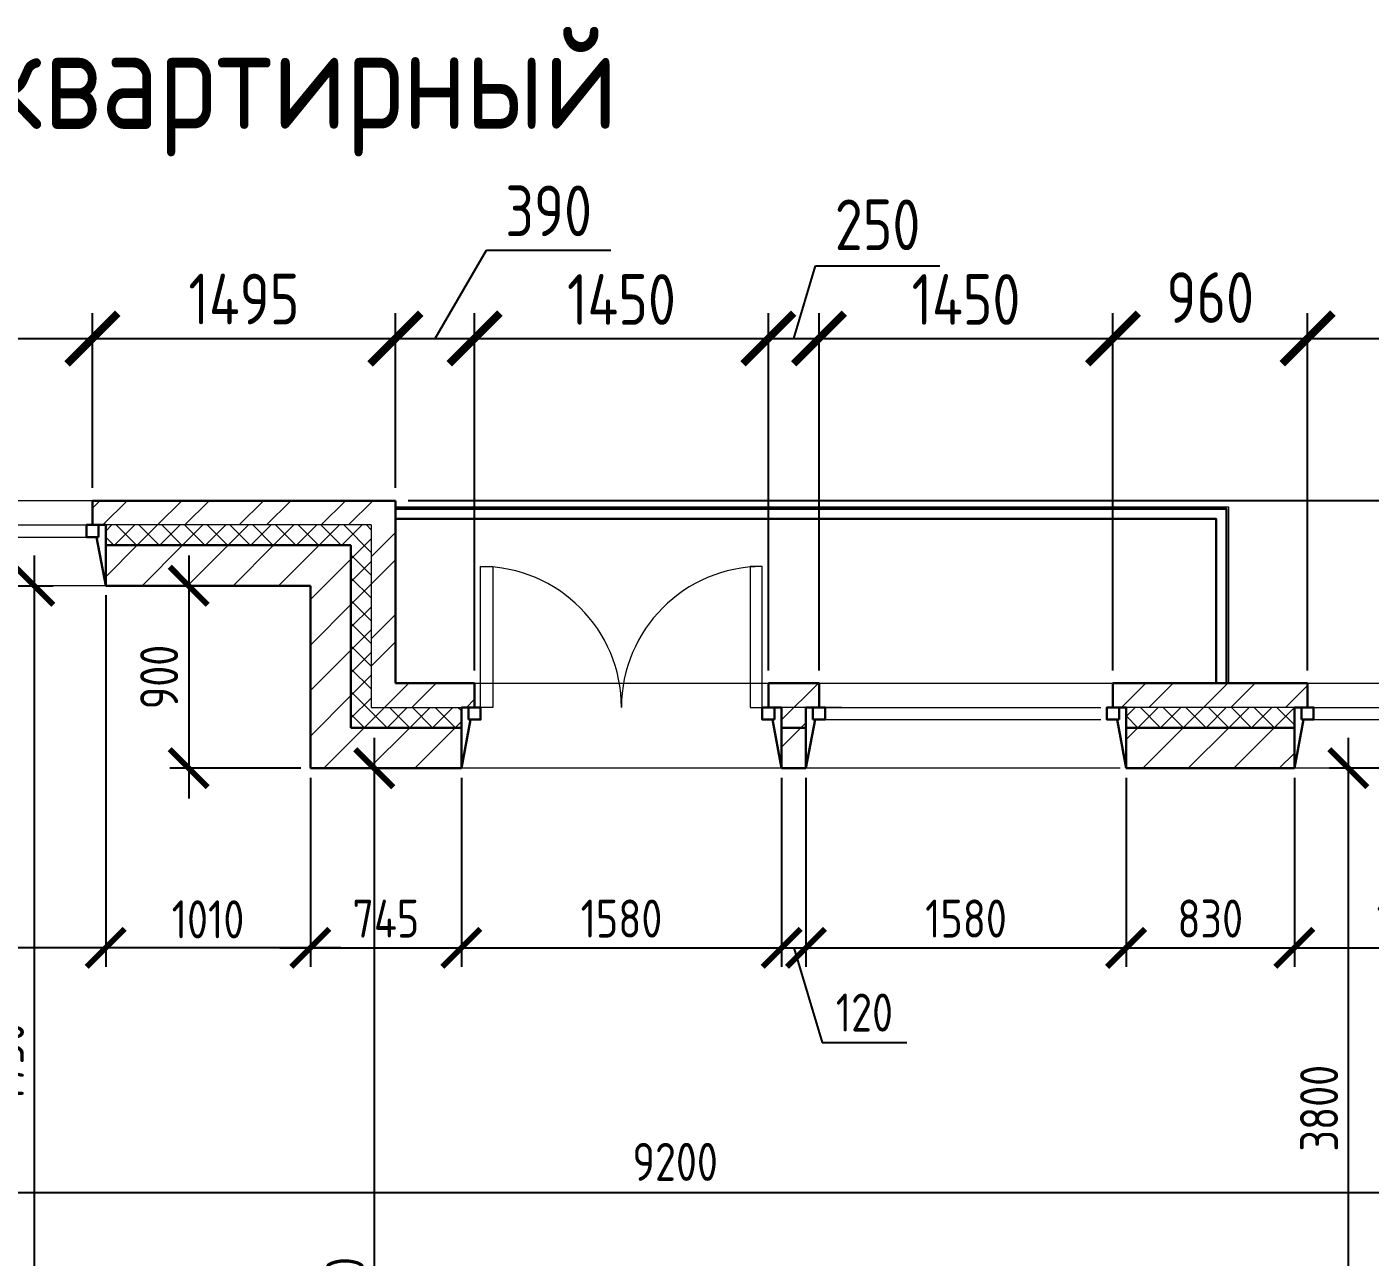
# Model space of a CAD drawing. Header units: millimetres. Extents: x -56498 to 234605, y -296269 to -29969.
# Drawn here: x 129183 to 135811, y -36797 to -30728 of the extents above; entities that cross this region are included whole.
import ezdxf
from ezdxf.enums import TextEntityAlignment as Align

# ---------------------------------------------------------------- set-up
doc = ezdxf.new("R2010")
doc.units = ezdxf.units.MM
doc.header["$LTSCALE"] = 100
doc.header["$PDMODE"] = 35
for name, color, linetype, lineweight in [('0.3', 7, 'Continuous', 30), ('Примітки 0.09', 200, 'Continuous', 9), ('Розміри 0.09', 5, 'Continuous', 9), ('Тонкі 0.18', 142, 'Continuous', 18), ('Штрихування 0.09', 253, 'Continuous', 9)]:
    doc.layers.add(name, color=color, linetype=linetype, lineweight=lineweight)
doc.styles.add('GOST 2.304', font='CS_Gost2304.shx')
doc.styles.add('SPDS', font='SPDS.shx', dxfattribs={"width": 0.9})
doc.dimstyles.new('SPDS', dxfattribs={"dimscale": 100, "dimtxt": 2.5, "dimasz": 2.5, "dimexe": 1.25, "dimexo": 0.625, "dimtad": 1, "dimrnd": 0.001, "dimtxsty": 'GOST 2.304', "dimblk": 'ARCHTICK', "dimcen": 2.5, "dimdle": 2, "dimadec": 0, "dimazin": 2, "dimtfac": 0.75, "dimtmove": 1, "dimatfit": 3, "dimfxl": 0, "dimtolj": 1, "dimarcsym": 0})
pattern_1 = [(45, (42000, 89124.92), (-112.2532, 112.2532), [])]
pattern_2 = [(45, (42000, 89124.92), (-56.1266, 56.1266), []), (135, (42000, 89124.92), (-56.1266, -56.1266), [])]
pattern_3 = [(45, (42000, 89124.92), (-202.05576, 202.05576), []), (45, (42134.7, 89124.92), (-202.05576, 202.05576), [])]

# ---------------------------------------------------------------- blocks, each defined once
blk = doc.blocks.new('_ArchTick')
at = {"color": 0, "linetype": 'ByBlock', "const_width": 0.15}
blk.add_lwpolyline([(-0.5, -0.5), (0.5, 0.5)], dxfattribs=at)
blk = doc.blocks.new('*D1081')
at = {"layer": 'Defpoints', "color": 0, "transparency": 16777216}
for p in [(131002.3, -32265.4), (129507.3, -33065.4), (131002.3, -33065.4)]:
    blk.add_point(p, dxfattribs=at)
at = {"layer": 'Розміри 0.09', "color": 0, "lineweight": -2, "transparency": 16777216}
for p, q in [((129507.3, -33002.9), (129507.3, -32140.4)), ((131002.3, -33002.9), (131002.3, -32140.4)), ((129307.3, -32265.4), (131202.3, -32265.4))]:
    blk.add_line(p, q, dxfattribs=at)
at = {"layer": 'Розміри 0.09', "color": 0, "lineweight": -2, "transparency": 16777216, "xscale": 250, "yscale": 250, "zscale": 250, "rotation": 180}
blk.add_blockref('_ArchTick', (129507.3, -32265.4), dxfattribs=at)
at = {"layer": 'Розміри 0.09', "color": 0, "lineweight": -2, "transparency": 16777216, "xscale": 250, "yscale": 250, "zscale": 250}
blk.add_blockref('_ArchTick', (131002.3, -32265.4), dxfattribs=at)
at = {"layer": 'Розміри 0.09', "color": 0, "transparency": 16777216, "insert": (130254.8, -32070.7), "char_height": 250, "attachment_point": 5, "style": 'GOST 2.304'}
blk.add_mtext('\\A1;1495', dxfattribs=at)
blk = doc.blocks.new('*D1024')
at = {"layer": 'Defpoints', "color": 0, "transparency": 16777216}
for p in [(129507.3, -32265.4), (128057.3, -33065.4), (129507.3, -33065.4)]:
    blk.add_point(p, dxfattribs=at)
at = {"layer": 'Розміри 0.09', "color": 0, "lineweight": -2, "transparency": 16777216}
for p, q in [((128057.3, -33002.9), (128057.3, -32140.4)), ((129507.3, -33002.9), (129507.3, -32140.4)), ((127857.3, -32265.4), (129707.3, -32265.4))]:
    blk.add_line(p, q, dxfattribs=at)
at = {"layer": 'Розміри 0.09', "color": 0, "lineweight": -2, "transparency": 16777216, "xscale": 250, "yscale": 250, "zscale": 250, "rotation": 180}
blk.add_blockref('_ArchTick', (128057.3, -32265.4), dxfattribs=at)
at = {"layer": 'Розміри 0.09', "color": 0, "lineweight": -2, "transparency": 16777216, "xscale": 250, "yscale": 250, "zscale": 250}
blk.add_blockref('_ArchTick', (129507.3, -32265.4), dxfattribs=at)
at = {"layer": 'Розміри 0.09', "color": 0, "transparency": 16777216, "insert": (128782.3, -32072.8), "char_height": 250, "attachment_point": 5, "style": 'GOST 2.304'}
blk.add_mtext('\\A1;1450', dxfattribs=at)
blk = doc.blocks.new('*D1026')
at = {"layer": 'Defpoints', "color": 0, "transparency": 16777216}
for p in [(131002.3, -33065.4), (139941.3, -33065.4), (138502.3, -33965.4)]:
    blk.add_point(p, dxfattribs=at)
at = {"layer": 'Розміри 0.09', "color": 0, "lineweight": -2, "transparency": 16777216}
for p, q in [((139941.3, -34165.4), (139941.3, -32865.4)), ((131064.8, -33065.4), (140066.3, -33065.4)), ((138564.8, -33965.4), (140066.3, -33965.4))]:
    blk.add_line(p, q, dxfattribs=at)
at = {"layer": 'Розміри 0.09', "color": 0, "lineweight": -2, "transparency": 16777216, "xscale": 250, "yscale": 250, "zscale": 250}
for p, rotation in [((139941.3, -33065.4), 90), ((139941.3, -33965.4), 270)]:
    blk.add_blockref('_ArchTick', p, dxfattribs=dict(at, rotation=rotation))
at = {"layer": 'Розміри 0.09', "color": 0, "transparency": 16777216, "insert": (139746.6, -33515.4), "char_height": 250, "attachment_point": 5, "rotation": 90, "style": 'GOST 2.304'}
blk.add_mtext('\\A1;900', dxfattribs=at)
blk = doc.blocks.new('*D1032')
at = {"layer": 'Defpoints', "color": 0, "transparency": 16777216}
for p in [(136952.3, -32265.4), (135502.3, -33965.4), (136952.3, -33965.4)]:
    blk.add_point(p, dxfattribs=at)
at = {"layer": 'Розміри 0.09', "color": 0, "lineweight": -2, "transparency": 16777216}
for p, q in [((135502.3, -33902.9), (135502.3, -32140.4)), ((136952.3, -33902.9), (136952.3, -32140.4)), ((135302.3, -32265.4), (137152.3, -32265.4))]:
    blk.add_line(p, q, dxfattribs=at)
at = {"layer": 'Розміри 0.09', "color": 0, "lineweight": -2, "transparency": 16777216, "xscale": 250, "yscale": 250, "zscale": 250, "rotation": 180}
blk.add_blockref('_ArchTick', (135502.3, -32265.4), dxfattribs=at)
at = {"layer": 'Розміри 0.09', "color": 0, "lineweight": -2, "transparency": 16777216, "xscale": 250, "yscale": 250, "zscale": 250}
blk.add_blockref('_ArchTick', (136952.3, -32265.4), dxfattribs=at)
at = {"layer": 'Розміри 0.09', "color": 0, "transparency": 16777216, "insert": (136227.3, -32072.8), "char_height": 250, "attachment_point": 5, "style": 'GOST 2.304'}
blk.add_mtext('\\A1;1450', dxfattribs=at)
blk = doc.blocks.new('*D1033')
at = {"layer": 'Defpoints', "color": 0, "transparency": 16777216}
for p in [(134542.3, -32265.4), (133092.3, -33965.4), (134542.3, -33965.4)]:
    blk.add_point(p, dxfattribs=at)
at = {"layer": 'Розміри 0.09', "color": 0, "lineweight": -2, "transparency": 16777216}
for p, q in [((133092.3, -33902.9), (133092.3, -32140.4)), ((134542.3, -33902.9), (134542.3, -32140.4)), ((132892.3, -32265.4), (134742.3, -32265.4))]:
    blk.add_line(p, q, dxfattribs=at)
at = {"layer": 'Розміри 0.09', "color": 0, "lineweight": -2, "transparency": 16777216, "xscale": 250, "yscale": 250, "zscale": 250, "rotation": 180}
blk.add_blockref('_ArchTick', (133092.3, -32265.4), dxfattribs=at)
at = {"layer": 'Розміри 0.09', "color": 0, "lineweight": -2, "transparency": 16777216, "xscale": 250, "yscale": 250, "zscale": 250}
blk.add_blockref('_ArchTick', (134542.3, -32265.4), dxfattribs=at)
at = {"layer": 'Розміри 0.09', "color": 0, "transparency": 16777216, "insert": (133817.3, -32072.8), "char_height": 250, "attachment_point": 5, "style": 'GOST 2.304'}
blk.add_mtext('\\A1;1450', dxfattribs=at)
blk = doc.blocks.new('*D1034')
at = {"layer": 'Defpoints', "color": 0, "transparency": 16777216}
for p in [(132842.3, -32265.4), (131392.3, -33965.4), (132842.3, -33965.4)]:
    blk.add_point(p, dxfattribs=at)
at = {"layer": 'Розміри 0.09', "color": 0, "lineweight": -2, "transparency": 16777216}
for p, q in [((131392.3, -33902.9), (131392.3, -32140.4)), ((132842.3, -33902.9), (132842.3, -32140.4)), ((131192.3, -32265.4), (133042.3, -32265.4))]:
    blk.add_line(p, q, dxfattribs=at)
at = {"layer": 'Розміри 0.09', "color": 0, "lineweight": -2, "transparency": 16777216, "xscale": 250, "yscale": 250, "zscale": 250, "rotation": 180}
blk.add_blockref('_ArchTick', (131392.3, -32265.4), dxfattribs=at)
at = {"layer": 'Розміри 0.09', "color": 0, "lineweight": -2, "transparency": 16777216, "xscale": 250, "yscale": 250, "zscale": 250}
blk.add_blockref('_ArchTick', (132842.3, -32265.4), dxfattribs=at)
at = {"layer": 'Розміри 0.09', "color": 0, "transparency": 16777216, "insert": (132117.3, -32072.8), "char_height": 250, "attachment_point": 5, "style": 'GOST 2.304'}
blk.add_mtext('\\A1;1450', dxfattribs=at)
blk = doc.blocks.new('*D1035')
at = {"layer": 'Defpoints', "color": 0, "transparency": 16777216}
for p in [(131392.3, -32265.4), (131002.3, -33065.4), (131392.3, -33965.4)]:
    blk.add_point(p, dxfattribs=at)
at = {"layer": 'Розміри 0.09', "color": 0, "lineweight": -2, "transparency": 16777216}
for p, q in [((131197.3, -32265.4), (131451.8, -31830.4)), ((131451.8, -31830.4), (132064.3, -31830.4)), ((131002.3, -33002.9), (131002.3, -32140.4)), ((131392.3, -33902.9), (131392.3, -32140.4)), ((130802.3, -32265.4), (131592.3, -32265.4))]:
    blk.add_line(p, q, dxfattribs=at)
at = {"layer": 'Розміри 0.09', "color": 0, "lineweight": -2, "transparency": 16777216, "xscale": 250, "yscale": 250, "zscale": 250, "rotation": 180}
blk.add_blockref('_ArchTick', (131002.3, -32265.4), dxfattribs=at)
at = {"layer": 'Розміри 0.09', "color": 0, "lineweight": -2, "transparency": 16777216, "xscale": 250, "yscale": 250, "zscale": 250}
blk.add_blockref('_ArchTick', (131392.3, -32265.4), dxfattribs=at)
at = {"layer": 'Розміри 0.09', "color": 0, "transparency": 16777216, "insert": (131758, -31635.7), "char_height": 250, "attachment_point": 5, "style": 'GOST 2.304'}
blk.add_mtext('\\A1;390', dxfattribs=at)
blk = doc.blocks.new('*D1036')
at = {"layer": 'Defpoints', "color": 0, "transparency": 16777216}
for p in [(135502.3, -32265.4), (134542.3, -33965.4), (135502.3, -33965.4)]:
    blk.add_point(p, dxfattribs=at)
at = {"layer": 'Розміри 0.09', "color": 0, "lineweight": -2, "transparency": 16777216}
for p, q in [((134542.3, -33902.9), (134542.3, -32140.4)), ((135502.3, -33902.9), (135502.3, -32140.4)), ((134342.3, -32265.4), (135702.3, -32265.4))]:
    blk.add_line(p, q, dxfattribs=at)
at = {"layer": 'Розміри 0.09', "color": 0, "lineweight": -2, "transparency": 16777216, "xscale": 250, "yscale": 250, "zscale": 250, "rotation": 180}
blk.add_blockref('_ArchTick', (134542.3, -32265.4), dxfattribs=at)
at = {"layer": 'Розміри 0.09', "color": 0, "lineweight": -2, "transparency": 16777216, "xscale": 250, "yscale": 250, "zscale": 250}
blk.add_blockref('_ArchTick', (135502.3, -32265.4), dxfattribs=at)
at = {"layer": 'Розміри 0.09', "color": 0, "transparency": 16777216, "insert": (135022.3, -32063.5), "char_height": 250, "attachment_point": 5, "style": 'GOST 2.304'}
blk.add_mtext('\\A1;960', dxfattribs=at)
blk = doc.blocks.new('*D1037')
at = {"layer": 'Defpoints', "color": 0, "transparency": 16777216}
for p in [(133092.3, -32265.4), (132842.3, -33965.4), (133092.3, -33965.4)]:
    blk.add_point(p, dxfattribs=at)
at = {"layer": 'Розміри 0.09', "color": 0, "lineweight": -2, "transparency": 16777216}
for p, q in [((132967.3, -32265.4), (133074.9, -31906.8)), ((133074.9, -31906.8), (133687.4, -31906.8)), ((132842.3, -33902.9), (132842.3, -32140.4)), ((133092.3, -33902.9), (133092.3, -32140.4)), ((132642.3, -32265.4), (133292.3, -32265.4))]:
    blk.add_line(p, q, dxfattribs=at)
at = {"layer": 'Розміри 0.09', "color": 0, "lineweight": -2, "transparency": 16777216, "xscale": 250, "yscale": 250, "zscale": 250, "rotation": 180}
blk.add_blockref('_ArchTick', (132842.3, -32265.4), dxfattribs=at)
at = {"layer": 'Розміри 0.09', "color": 0, "lineweight": -2, "transparency": 16777216, "xscale": 250, "yscale": 250, "zscale": 250}
blk.add_blockref('_ArchTick', (133092.3, -32265.4), dxfattribs=at)
at = {"layer": 'Розміри 0.09', "color": 0, "transparency": 16777216, "insert": (133381.1, -31704.5), "char_height": 250, "attachment_point": 5, "style": 'GOST 2.304'}
blk.add_mtext('\\A1;250', dxfattribs=at)
blk = doc.blocks.new('*D1016')
at = {"layer": 'Defpoints', "color": 0, "transparency": 16777216}
for p in [(131002.3, -33065.4), (139941.3, -33065.4), (138502.3, -33965.4)]:
    blk.add_point(p, dxfattribs=at)
at = {"layer": 'Розміри 0.09', "color": 0, "lineweight": -2, "transparency": 16777216}
for p, q in [((139941.3, -34165.4), (139941.3, -32865.4)), ((131064.8, -33065.4), (140066.3, -33065.4)), ((138564.8, -33965.4), (140066.3, -33965.4))]:
    blk.add_line(p, q, dxfattribs=at)
at = {"layer": 'Розміри 0.09', "color": 0, "lineweight": -2, "transparency": 16777216, "xscale": 250, "yscale": 250, "zscale": 250}
for p, rotation in [((139941.3, -33065.4), 90), ((139941.3, -33965.4), 270)]:
    blk.add_blockref('_ArchTick', p, dxfattribs=dict(at, rotation=rotation))
at = {"layer": 'Розміри 0.09', "color": 0, "transparency": 16777216, "insert": (139746.6, -33515.4), "char_height": 250, "attachment_point": 5, "rotation": 90, "style": 'GOST 2.304'}
blk.add_mtext('\\A1;900', dxfattribs=at)
blk = doc.blocks.new('*D1327')
at = {"layer": 'Defpoints', "color": 0, "transparency": 16777216}
for p in [(135704.1, -34385.4), (137017.3, -34385.4), (136982.3, -38185.4)]:
    blk.add_point(p, dxfattribs=at)
at = {"layer": 'Розміри 0.09', "color": 0, "lineweight": -2, "transparency": 16777216}
for p, q in [((135704.1, -38335.4), (135704.1, -34235.4)), ((136970.4, -34385.4), (135610.4, -34385.4)), ((136935.4, -38185.4), (135610.4, -38185.4))]:
    blk.add_line(p, q, dxfattribs=at)
at = {"layer": 'Розміри 0.09', "color": 0, "lineweight": -2, "transparency": 16777216, "xscale": 187.5, "yscale": 187.5, "zscale": 187.5}
for p, rotation in [((135704.1, -34385.4), 90), ((135704.1, -38185.4), 270)]:
    blk.add_blockref('_ArchTick', p, dxfattribs=dict(at, rotation=rotation))
at = {"layer": 'Розміри 0.09', "color": 0, "transparency": 16777216, "insert": (135559.6, -36062.6), "char_height": 187.5, "attachment_point": 5, "rotation": 90, "style": 'GOST 2.304'}
blk.add_mtext('\\A1;3800', dxfattribs=at)
blk = doc.blocks.new('*D1329')
at = {"layer": 'Defpoints', "color": 0, "transparency": 16777216}
for p in [(129572.3, -33485.4), (130582.3, -34385.4), (129572.3, -35271.6)]:
    blk.add_point(p, dxfattribs=at)
at = {"layer": 'Розміри 0.09', "color": 0, "lineweight": -2, "transparency": 16777216}
for p, q in [((129572.3, -33532.3), (129572.3, -35365.4)), ((130582.3, -34432.3), (130582.3, -35365.4)), ((130732.3, -35271.6), (129422.3, -35271.6))]:
    blk.add_line(p, q, dxfattribs=at)
at = {"layer": 'Розміри 0.09', "color": 0, "lineweight": -2, "transparency": 16777216, "xscale": 187.5, "yscale": 187.5, "zscale": 187.5}
for p, rotation in [((129572.3, -35271.6), 179.9999999849923), ((130582.3, -35271.6), 359.9999999849923)]:
    blk.add_blockref('_ArchTick', p, dxfattribs=dict(at, rotation=rotation))
at = {"layer": 'Розміри 0.09', "color": 0, "transparency": 16777216, "insert": (130077.3, -35131), "char_height": 187.5, "attachment_point": 5, "rotation": 360, "style": 'GOST 2.304'}
blk.add_mtext('\\A1;1010', dxfattribs=at)
blk = doc.blocks.new('*D1330')
at = {"layer": 'Defpoints', "color": 0, "transparency": 16777216}
for p in [(130582.3, -34385.4), (131327.3, -34385.4), (131327.3, -35271.6)]:
    blk.add_point(p, dxfattribs=at)
at = {"layer": 'Розміри 0.09', "color": 0, "lineweight": -2, "transparency": 16777216}
for p, q in [((130582.3, -34432.3), (130582.3, -35365.4)), ((131327.3, -34432.3), (131327.3, -35365.4)), ((130432.3, -35271.6), (131477.3, -35271.6))]:
    blk.add_line(p, q, dxfattribs=at)
at = {"layer": 'Розміри 0.09', "color": 0, "lineweight": -2, "transparency": 16777216, "xscale": 187.5, "yscale": 187.5, "zscale": 187.5}
for p, rotation in [((130582.3, -35271.6), 179.9999999849923), ((131327.3, -35271.6), 359.9999999849923)]:
    blk.add_blockref('_ArchTick', p, dxfattribs=dict(at, rotation=rotation))
at = {"layer": 'Розміри 0.09', "color": 0, "transparency": 16777216, "insert": (130954.8, -35127.1), "char_height": 187.5, "attachment_point": 5, "rotation": 360, "style": 'GOST 2.304'}
blk.add_mtext('\\A1;745', dxfattribs=at)
blk = doc.blocks.new('*D1331')
at = {"layer": 'Defpoints', "color": 0, "transparency": 16777216}
for p in [(131327.3, -34385.4), (132907.3, -34385.4), (132907.3, -35271.6)]:
    blk.add_point(p, dxfattribs=at)
at = {"layer": 'Розміри 0.09', "color": 0, "lineweight": -2, "transparency": 16777216}
for p, q in [((131327.3, -34432.3), (131327.3, -35365.4)), ((132907.3, -34432.3), (132907.3, -35365.4)), ((131177.3, -35271.6), (133057.3, -35271.6))]:
    blk.add_line(p, q, dxfattribs=at)
at = {"layer": 'Розміри 0.09', "color": 0, "lineweight": -2, "transparency": 16777216, "xscale": 187.5, "yscale": 187.5, "zscale": 187.5}
for p, rotation in [((131327.3, -35271.6), 179.9999999849923), ((132907.3, -35271.6), 359.9999999849923)]:
    blk.add_blockref('_ArchTick', p, dxfattribs=dict(at, rotation=rotation))
at = {"layer": 'Розміри 0.09', "color": 0, "transparency": 16777216, "insert": (132117.3, -35127.1), "char_height": 187.5, "attachment_point": 5, "rotation": 360, "style": 'GOST 2.304'}
blk.add_mtext('\\A1;1580', dxfattribs=at)
blk = doc.blocks.new('*D1332')
at = {"layer": 'Defpoints', "color": 0, "transparency": 16777216}
for p in [(132907.3, -34385.4), (133027.3, -34385.4), (133027.3, -35271.6)]:
    blk.add_point(p, dxfattribs=at)
at = {"layer": 'Розміри 0.09', "color": 0, "lineweight": -2, "transparency": 16777216}
for p, q in [((132907.3, -34432.3), (132907.3, -35365.4)), ((133027.3, -34432.3), (133027.3, -35365.4)), ((132757.3, -35271.6), (133177.3, -35271.6)), ((132967.3, -35271.6), (133107.4, -35738.7)), ((133107.4, -35738.7), (133524.6, -35738.7))]:
    blk.add_line(p, q, dxfattribs=at)
at = {"layer": 'Розміри 0.09', "color": 0, "lineweight": -2, "transparency": 16777216, "xscale": 187.5, "yscale": 187.5, "zscale": 187.5}
for p, rotation in [((132907.3, -35271.6), 179.9999999849923), ((133027.3, -35271.6), 359.9999999849923)]:
    blk.add_blockref('_ArchTick', p, dxfattribs=dict(at, rotation=rotation))
at = {"layer": 'Розміри 0.09', "color": 0, "transparency": 16777216, "insert": (133316, -35590.8), "char_height": 187.5, "attachment_point": 5, "rotation": 360, "style": 'GOST 2.304'}
blk.add_mtext('\\A1;120', dxfattribs=at)
blk = doc.blocks.new('*D1333')
at = {"layer": 'Defpoints', "color": 0, "transparency": 16777216}
for p in [(133027.3, -34385.4), (134607.3, -34385.4), (134607.3, -35271.6)]:
    blk.add_point(p, dxfattribs=at)
at = {"layer": 'Розміри 0.09', "color": 0, "lineweight": -2, "transparency": 16777216}
for p, q in [((133027.3, -34432.3), (133027.3, -35365.4)), ((134607.3, -34432.3), (134607.3, -35365.4)), ((132877.3, -35271.6), (134757.3, -35271.6))]:
    blk.add_line(p, q, dxfattribs=at)
at = {"layer": 'Розміри 0.09', "color": 0, "lineweight": -2, "transparency": 16777216, "xscale": 187.5, "yscale": 187.5, "zscale": 187.5}
for p, rotation in [((133027.3, -35271.6), 179.9999999849923), ((134607.3, -35271.6), 359.9999999849923)]:
    blk.add_blockref('_ArchTick', p, dxfattribs=dict(at, rotation=rotation))
at = {"layer": 'Розміри 0.09', "color": 0, "transparency": 16777216, "insert": (133817.3, -35127.1), "char_height": 187.5, "attachment_point": 5, "rotation": 360, "style": 'GOST 2.304'}
blk.add_mtext('\\A1;1580', dxfattribs=at)
blk = doc.blocks.new('*D1334')
at = {"layer": 'Defpoints', "color": 0, "transparency": 16777216}
for p in [(127992.3, -33485.4), (129572.3, -33485.4), (127992.3, -35271.6)]:
    blk.add_point(p, dxfattribs=at)
at = {"layer": 'Розміри 0.09', "color": 0, "lineweight": -2, "transparency": 16777216}
for p, q in [((127992.3, -33532.3), (127992.3, -35365.4)), ((129572.3, -33532.3), (129572.3, -35365.4)), ((129722.3, -35271.6), (127842.3, -35271.6))]:
    blk.add_line(p, q, dxfattribs=at)
at = {"layer": 'Розміри 0.09', "color": 0, "lineweight": -2, "transparency": 16777216, "xscale": 187.5, "yscale": 187.5, "zscale": 187.5}
for p, rotation in [((127992.3, -35271.6), 179.9999999849923), ((129572.3, -35271.6), 359.9999999849923)]:
    blk.add_blockref('_ArchTick', p, dxfattribs=dict(at, rotation=rotation))
at = {"layer": 'Розміри 0.09', "color": 0, "transparency": 16777216, "insert": (128782.3, -35127.1), "char_height": 187.5, "attachment_point": 5, "rotation": 360, "style": 'GOST 2.304'}
blk.add_mtext('\\A1;1580', dxfattribs=at)
blk = doc.blocks.new('*D1336')
at = {"layer": 'Defpoints', "color": 0, "transparency": 16777216}
for p in [(130582.3, -33485.4), (129982.3, -34385.4), (130582.3, -34385.4)]:
    blk.add_point(p, dxfattribs=at)
at = {"layer": 'Розміри 0.09', "color": 0, "lineweight": -2, "transparency": 16777216}
for p, q in [((129982.3, -33335.4), (129982.3, -34535.4)), ((130535.4, -33485.4), (129888.5, -33485.4)), ((130535.4, -34385.4), (129888.5, -34385.4))]:
    blk.add_line(p, q, dxfattribs=at)
at = {"layer": 'Розміри 0.09', "color": 0, "lineweight": -2, "transparency": 16777216, "xscale": 187.5, "yscale": 187.5, "zscale": 187.5}
for p, rotation in [((129982.3, -33485.4), 90), ((129982.3, -34385.4), 270)]:
    blk.add_blockref('_ArchTick', p, dxfattribs=dict(at, rotation=rotation))
at = {"layer": 'Розміри 0.09', "color": 0, "transparency": 16777216, "insert": (129836.2, -33935.4), "char_height": 187.5, "attachment_point": 5, "rotation": 90, "style": 'GOST 2.304'}
blk.add_mtext('\\A1;900', dxfattribs=at)
blk = doc.blocks.new('*D1337')
at = {"layer": 'Defpoints', "color": 0, "transparency": 16777216}
for p in [(134607.3, -34385.4), (135437.3, -34385.4), (135437.3, -35271.6)]:
    blk.add_point(p, dxfattribs=at)
at = {"layer": 'Розміри 0.09', "color": 0, "lineweight": -2, "transparency": 16777216}
for p, q in [((134607.3, -34432.3), (134607.3, -35365.4)), ((135437.3, -34432.3), (135437.3, -35365.4)), ((134457.3, -35271.6), (135587.3, -35271.6))]:
    blk.add_line(p, q, dxfattribs=at)
at = {"layer": 'Розміри 0.09', "color": 0, "lineweight": -2, "transparency": 16777216, "xscale": 187.5, "yscale": 187.5, "zscale": 187.5}
for p, rotation in [((134607.3, -35271.6), 179.9999999849923), ((135437.3, -35271.6), 359.9999999849923)]:
    blk.add_blockref('_ArchTick', p, dxfattribs=dict(at, rotation=rotation))
at = {"layer": 'Розміри 0.09', "color": 0, "transparency": 16777216, "insert": (135022.3, -35127.1), "char_height": 187.5, "attachment_point": 5, "rotation": 360, "style": 'GOST 2.304'}
blk.add_mtext('\\A1;830', dxfattribs=at)
blk = doc.blocks.new('*D1338')
at = {"layer": 'Defpoints', "color": 0, "transparency": 16777216}
for p in [(135437.3, -34385.4), (137017.3, -34385.4), (137017.3, -35271.6)]:
    blk.add_point(p, dxfattribs=at)
at = {"layer": 'Розміри 0.09', "color": 0, "lineweight": -2, "transparency": 16777216}
for p, q in [((135437.3, -34432.3), (135437.3, -35365.4)), ((137017.3, -34432.3), (137017.3, -35365.4)), ((135287.3, -35271.6), (137167.3, -35271.6))]:
    blk.add_line(p, q, dxfattribs=at)
at = {"layer": 'Розміри 0.09', "color": 0, "lineweight": -2, "transparency": 16777216, "xscale": 187.5, "yscale": 187.5, "zscale": 187.5}
for p, rotation in [((135437.3, -35271.6), 179.9999999849923), ((137017.3, -35271.6), 359.9999999849923)]:
    blk.add_blockref('_ArchTick', p, dxfattribs=dict(at, rotation=rotation))
at = {"layer": 'Розміри 0.09', "color": 0, "transparency": 16777216, "insert": (136044.6, -35127.1), "char_height": 187.5, "attachment_point": 5, "rotation": 360, "style": 'GOST 2.304'}
blk.add_mtext('\\A1;1580', dxfattribs=at)
blk = doc.blocks.new('*D1348')
at = {"layer": 'Defpoints', "color": 0, "transparency": 16777216}
for p in [(127782.3, -36480.7), (127782.3, -40285.4), (136982.3, -40285.4)]:
    blk.add_point(p, dxfattribs=at)
at = {"layer": 'Розміри 0.09', "color": 0, "lineweight": -2, "transparency": 16777216}
for p, q in [((127782.3, -40238.6), (127782.3, -36387)), ((136982.3, -40238.6), (136982.3, -36387)), ((137132.3, -36480.7), (127632.3, -36480.7))]:
    blk.add_line(p, q, dxfattribs=at)
at = {"layer": 'Розміри 0.09', "color": 0, "lineweight": -2, "transparency": 16777216, "xscale": 187.5, "yscale": 187.5, "zscale": 187.5}
for p, rotation in [((127782.3, -36480.7), 179.9999999849923), ((136982.3, -36480.7), 359.9999999849923)]:
    blk.add_blockref('_ArchTick', p, dxfattribs=dict(at, rotation=rotation))
at = {"layer": 'Розміри 0.09', "color": 0, "transparency": 16777216, "insert": (132382.3, -36327.4), "char_height": 187.5, "attachment_point": 5, "rotation": 360, "style": 'GOST 2.304'}
blk.add_mtext('\\A1;9200', dxfattribs=at)
blk = doc.blocks.new('*D1326')
at = {"layer": 'Defpoints', "color": 0, "transparency": 16777216}
for p in [(127992.3, -33485.4), (128182.3, -38215.4), (129219.7, -38215.4)]:
    blk.add_point(p, dxfattribs=at)
at = {"layer": 'Розміри 0.09', "color": 0, "lineweight": -2, "transparency": 16777216}
for p, q in [((129219.7, -33335.4), (129219.7, -38365.4)), ((128039.2, -33485.4), (129313.4, -33485.4)), ((128229.2, -38215.4), (129313.4, -38215.4))]:
    blk.add_line(p, q, dxfattribs=at)
at = {"layer": 'Розміри 0.09', "color": 0, "lineweight": -2, "transparency": 16777216, "xscale": 187.5, "yscale": 187.5, "zscale": 187.5}
for p, rotation in [((129219.7, -33485.4), 90), ((129219.7, -38215.4), 270)]:
    blk.add_blockref('_ArchTick', p, dxfattribs=dict(at, rotation=rotation))
at = {"layer": 'Розміри 0.09', "color": 0, "transparency": 16777216, "insert": (129075.2, -35850.4), "char_height": 187.5, "attachment_point": 5, "rotation": 90, "style": 'GOST 2.304'}
blk.add_mtext('\\A1;4730', dxfattribs=at)
blk = doc.blocks.new('*D1350')
at = {"layer": 'Defpoints', "color": 0, "transparency": 16777216}
for p in [(130582.3, -34385.4), (130302.3, -38215.4), (130897.5, -38215.4)]:
    blk.add_point(p, dxfattribs=at)
at = {"layer": 'Розміри 0.09', "color": 0, "lineweight": -2, "transparency": 16777216}
for p, q in [((130897.5, -34235.4), (130897.5, -38365.4)), ((130629.2, -34385.4), (130991.2, -34385.4)), ((130349.2, -38215.4), (130991.2, -38215.4))]:
    blk.add_line(p, q, dxfattribs=at)
at = {"layer": 'Розміри 0.09', "color": 0, "lineweight": -2, "transparency": 16777216, "xscale": 187.5, "yscale": 187.5, "zscale": 187.5}
for p, rotation in [((130897.5, -34385.4), 90), ((130897.5, -38215.4), 270)]:
    blk.add_blockref('_ArchTick', p, dxfattribs=dict(at, rotation=rotation))
at = {"layer": 'Розміри 0.09', "color": 0, "transparency": 16777216, "insert": (130753, -37012), "char_height": 187.5, "attachment_point": 5, "rotation": 90, "style": 'GOST 2.304'}
blk.add_mtext('\\A1;3830', dxfattribs=at)

msp = doc.modelspace()

# ---------------------------------------------------------------- hatches: boundary and pattern name
at = {"layer": 'Штрихування 0.09'}
h = msp.add_hatch(dxfattribs=at)
h.set_pattern_fill('ANSI32', color=256, scale=30, style=0)
h.set_pattern_definition(pattern_3)
h.paths.add_polyline_path([(131002.29, -33065.435), (129507.29, -33065.435), (129507.29, -33185.435), (129537.29, -33185.435), (129572.29, -33185.435), (130882.29, -33185.435), (130882.29, -34085.435), (131327.247, -34085.435), (131392.29, -34085.435), (131392.29, -33965.435), (131002.29, -33965.435)])
h = msp.add_hatch(dxfattribs=at)
h.set_pattern_fill('ANSI37', color=256, scale=25, style=0)
h.set_pattern_definition(pattern_2)
h.paths.add_polyline_path([(130882.29, -33185.435), (129572.29, -33185.435), (129572.29, -33285.435), (130782.29, -33285.435), (130782.29, -34185.435), (131327.247, -34185.435), (131327.247, -34085.435), (130882.29, -34085.435)])
h = msp.add_hatch(dxfattribs=at)
h.set_pattern_fill('ANSI31', color=256, scale=50, style=0)
h.set_pattern_definition(pattern_1)
h.paths.add_polyline_path([(130782.29, -33285.435), (129572.29, -33285.435), (129572.29, -33485.435), (130582.29, -33485.435), (130582.29, -34385.435), (131327.247, -34385.435), (131327.247, -34185.435), (130782.29, -34185.435)])
h = msp.add_hatch(dxfattribs=at)
h.set_pattern_fill('ANSI32', color=256, scale=30, style=0)
h.set_pattern_definition(pattern_3)
h.paths.add_polyline_path([(133092.292, -33965.435), (132842.29, -33965.435), (132842.29, -34085.435), (132872.29, -34085.435), (132907.29, -34085.435), (133092.292, -34085.435)])
h.paths.add_polyline_path([(133027.292, -34085.435), (132907.29, -34085.435), (132907.29, -34185.435), (133027.292, -34185.435)])
h.paths.add_polyline_path([(133027.292, -34185.435), (132907.29, -34185.435), (132907.29, -34385.435), (133027.292, -34385.435)])
h = msp.add_hatch(dxfattribs=at)
h.set_pattern_fill('ANSI32', color=256, scale=30, style=0)
h.set_pattern_definition(pattern_3)
h.paths.add_polyline_path([(135502.286, -33965.435), (134542.292, -33965.435), (134542.292, -34085.435), (134572.292, -34085.435), (134607.292, -34085.435), (135497.29, -34085.435), (135502.286, -34085.435)])
h = msp.add_hatch(dxfattribs=at)
h.set_pattern_fill('ANSI37', color=256, scale=25, style=0)
h.set_pattern_definition(pattern_2)
h.paths.add_polyline_path([(135437.286, -34085.435), (134607.292, -34085.435), (134607.292, -34185.435), (135437.286, -34185.435)])
h = msp.add_hatch(dxfattribs=at)
h.set_pattern_fill('ANSI31', color=256, scale=50, style=0)
h.set_pattern_definition(pattern_1)
h.paths.add_polyline_path([(135437.286, -34185.435), (134607.292, -34185.435), (134607.292, -34385.435), (135437.286, -34385.435)])

# ---------------------------------------------------------------- linework, layer by layer
at = {"layer": '0.3'}
for p, q in [((131002.29, -33065.435), (129507.29, -33065.435)), ((129507.29, -33065.435), (129507.29, -33185.435)), ((131002.29, -33065.435), (131002.29, -33965.435)), ((129572.29, -33185.435), (129507.29, -33185.435)), ((129572.29, -33485.435), (129572.29, -33185.435)), ((129527.29, -33245.435), (129572.29, -33485.435)), ((130782.29, -33285.435), (129572.29, -33285.435)), ((130782.29, -33285.435), (130782.29, -34185.435)), ((130582.29, -33485.435), (129572.29, -33485.435)), ((130582.29, -33485.435), (130582.29, -34385.435)), ((131392.29, -33965.435), (131002.29, -33965.435)), ((131392.29, -33965.435), (131392.29, -34085.435)), ((133092.292, -33965.435), (132842.29, -33965.435)), ((132842.29, -33965.435), (132842.29, -34085.435)), ((133092.292, -33965.435), (133092.292, -34085.435)), ((135502.286, -33965.435), (134542.292, -33965.435)), ((134542.292, -33965.435), (134542.292, -34085.435)), ((135502.286, -33965.435), (135502.286, -34085.435)), ((131327.247, -34385.435), (131327.247, -34085.435)), ((131327.247, -34085.435), (131392.29, -34085.435)), ((132907.29, -34085.435), (132842.29, -34085.435)), ((132907.29, -34385.435), (132907.29, -34085.435)), ((133027.292, -34385.435), (133027.292, -34085.435)), ((133027.292, -34085.435), (133092.292, -34085.435)), ((134607.292, -34085.435), (134542.292, -34085.435)), ((134607.292, -34385.435), (134607.292, -34085.435)), ((135437.286, -34385.435), (135437.286, -34085.435)), ((135437.286, -34085.435), (135502.286, -34085.435)), ((131327.247, -34185.435), (130782.29, -34185.435)), ((131372.247, -34145.435), (131327.247, -34385.435)), ((132862.29, -34145.435), (132907.29, -34385.435)), ((133027.292, -34185.435), (132907.322, -34185.435)), ((133072.292, -34145.435), (133027.292, -34385.435)), ((134562.292, -34145.435), (134607.292, -34385.435)), ((135437.286, -34185.435), (134607.292, -34185.435)), ((135482.286, -34145.435), (135437.286, -34385.435)), ((131327.247, -34385.435), (130582.29, -34385.435)), ((133027.292, -34385.435), (132907.322, -34385.435)), ((135437.286, -34385.435), (134607.292, -34385.435))]:
    msp.add_line(p, q, dxfattribs=at)
for points in [[(131002.29, -33105.435), (135102.29, -33105.435), (135102.29, -33965.435)], [(131002.29, -33155.435), (135052.29, -33155.435), (135052.29, -33965.435)]]:
    msp.add_lwpolyline(points, dxfattribs=at)
for points in [[(129537.29, -33245.435), (129537.29, -33185.435), (129477.29, -33185.435), (129477.29, -33245.435)], [(131362.29, -34145.435), (131362.29, -34085.435), (131422.29, -34085.435), (131422.29, -34145.435)], [(132872.29, -34145.435), (132872.29, -34085.435), (132812.29, -34085.435), (132812.29, -34145.435)], [(133062.292, -34145.435), (133062.292, -34085.435), (133122.292, -34085.435), (133122.292, -34145.435)], [(134572.292, -34145.435), (134572.292, -34085.435), (134512.292, -34085.435), (134512.292, -34145.435)], [(135472.286, -34145.435), (135472.286, -34085.435), (135532.286, -34085.435), (135532.286, -34145.435)]]:
    msp.add_lwpolyline(points, close=True, dxfattribs=at)
at = {"layer": 'Тонкі 0.18'}
for p, q in [((129507.29, -33065.435), (128057.29, -33065.435)), ((128087.29, -33185.435), (129477.29, -33185.435)), ((130882.29, -33185.435), (129572.29, -33185.435)), ((130882.29, -33185.435), (130882.29, -34085.435)), ((128087.29, -33245.435), (129477.29, -33245.435)), ((129572.29, -33485.435), (127992.29, -33485.435)), ((133092.292, -33965.435), (134542.292, -33965.435)), ((135502.286, -33965.435), (136952.289, -33965.435)), ((130882.29, -34085.435), (131327.247, -34085.435)), ((133202.29, -34085.435), (132812.29, -34085.435)), ((133122.292, -34085.435), (134482.292, -34085.435)), ((135497.29, -34085.435), (134562.29, -34085.435)), ((135532.286, -34085.435), (136922.289, -34085.435)), ((133122.292, -34145.435), (134482.292, -34145.435)), ((135532.286, -34145.435), (136922.289, -34145.435)), ((132907.29, -34385.435), (131327.29, -34385.435)), ((134577.292, -34385.435), (133027.292, -34385.435)), ((137017.289, -34385.435), (135437.286, -34385.435))]:
    msp.add_line(p, q, dxfattribs=at)
msp.add_lwpolyline([(131002.29, -33095.435), (135112.29, -33095.435), (135112.29, -33965.435)], dxfattribs=at)
at = {"layer": 'Штрихування 0.09'}
for p, q in [((131392.29, -33965.435), (132842.29, -33965.435)), ((132907.29, -34385.435), (131327.29, -34385.435))]:
    msp.add_line(p, q, dxfattribs=at)
for points in [[(131422.29, -34085.435), (131422.29, -33390.435), (131482.29, -33390.435), (131482.29, -34085.435)], [(132812.29, -34085.435), (132812.29, -33390.435), (132752.29, -33390.435), (132752.29, -34085.435)]]:
    msp.add_lwpolyline(points, close=True, dxfattribs=at)
for centre, start, end in [((131422.29, -34085.435), 0, 90), ((132812.29, -34085.435), 90, 180)]:
    msp.add_arc(centre, 695, start, end, dxfattribs=at)

# ---------------------------------------------------------------- texts
at = {"layer": 'Примітки 0.09', "style": 'SPDS'}
msp.add_text('План на отм. +3.200. Поквартирный', height=500, dxfattribs=at).set_placement((127480.507, -31231.318), align=Align.CENTER)

# ---------------------------------------------------------------- dimensions: what is measured, and where the dimension line sits
at = {"layer": 'Розміри 0.09'}
dim = msp.add_linear_dim(base=(131392.29, -32265.435), p1=(131002.29, -33065.435), p2=(131392.29, -33965.435), angle=180, text='390', dimstyle='SPDS', override={"dimlfac": 1, "dimtxsty": 'GOST 2.304', "dimblk1": 'ArchTick', "dimblk2": 'ArchTick', "dimsah": 1, "dimtolj": 1}, dxfattribs=at)
dim.commit()
dim.dimension.update_dxf_attribs({"geometry": '*D1035', "text_midpoint": (131514.292, -31830.414), "dimtype": 160})
for base, p1, p2, angle, override, picture, middle in [((133092.292, -32265.435), (132842.29, -33965.435), (133092.292, -33965.435), 180, {"dimlfac": 1, "dimtxsty": 'GOST 2.304', "dimblk1": 'ArchTick', "dimblk2": 'ArchTick', "dimsah": 1, "dimtolj": 1}, '*D1037', (133137.374, -31704.465)), ((129507.29, -32265.435), (128057.29, -33065.435), (129507.29, -33065.435), 180, {"dimlfac": 1, "dimtxsty": 'GOST 2.304', "dimblk1": 'ArchTick', "dimblk2": 'ArchTick', "dimsah": 1, "dimtolj": 1}, '*D1024', (128782.29, -32072.757)), ((131002.29, -32265.435), (129507.29, -33065.435), (131002.29, -33065.435), 180, {"dimlfac": 1, "dimtxsty": 'GOST 2.304', "dimblk1": 'ArchTick', "dimblk2": 'ArchTick', "dimsah": 1, "dimtolj": 1}, '*D1081', (130254.79, -32070.701)), ((132842.29, -32265.435), (131392.29, -33965.435), (132842.29, -33965.435), 180, {"dimlfac": 1, "dimtxsty": 'GOST 2.304', "dimblk1": 'ArchTick', "dimblk2": 'ArchTick', "dimsah": 1, "dimtolj": 1}, '*D1034', (132117.29, -32072.757)), ((134542.292, -32265.435), (133092.292, -33965.435), (134542.292, -33965.435), 180, {"dimlfac": 1, "dimtxsty": 'GOST 2.304', "dimblk1": 'ArchTick', "dimblk2": 'ArchTick', "dimsah": 1, "dimtolj": 1}, '*D1033', (133817.292, -32072.757)), ((136952.289, -32265.435), (135502.286, -33965.435), (136952.289, -33965.435), 180, {"dimlfac": 1, "dimtxsty": 'GOST 2.304', "dimblk1": 'ArchTick', "dimblk2": 'ArchTick', "dimsah": 1, "dimtolj": 1}, '*D1032', (136227.288, -32072.757)), ((139941.29, -33065.435), (138502.29, -33965.435), (131002.29, -33065.435), 90, {"dimlfac": 1, "dimtxsty": 'GOST 2.304', "dimblk1": 'ArchTick', "dimblk2": 'ArchTick', "dimsah": 1, "dimtolj": 1}, '*D1026', (139746.556, -33515.435)), ((139941.29, -33065.435), (138502.29, -33965.435), (131002.29, -33065.435), 90, {"dimlfac": 1, "dimtxsty": 'GOST 2.304', "dimblk1": 'ArchTick', "dimblk2": 'ArchTick', "dimsah": 1, "dimtolj": 1}, '*D1016', (139746.556, -33515.435)), ((129219.66, -38215.435), (127992.29, -33485.435), (128182.29, -38215.435), 90, {"dimscale": 75, "dimlfac": 1, "dimtxsty": 'GOST 2.304', "dimblk1": 'ArchTick', "dimblk2": 'ArchTick', "dimsah": 1, "dimtolj": 1}, '*D1326', (129075.151, -35850.435)), ((129982.29, -34385.435), (130582.29, -33485.435), (130582.29, -34385.435), 90, {"dimscale": 75, "dimlfac": 1, "dimtxsty": 'GOST 2.304', "dimblk1": 'ArchTick', "dimblk2": 'ArchTick', "dimsah": 1, "dimtolj": 1}, '*D1336', (129836.24, -33935.435)), ((127992.29, -35271.627), (129572.29, -33485.435), (127992.29, -33485.435), 180, {"dimscale": 75, "dimlfac": 1, "dimtxsty": 'GOST 2.304', "dimblk1": 'ArchTick', "dimblk2": 'ArchTick', "dimsah": 1, "dimtolj": 1}, '*D1334', (128782.29, -35127.119)), ((129572.29, -35271.627), (130582.29, -34385.435), (129572.29, -33485.435), 180, {"dimscale": 75, "dimlfac": 1, "dimtxsty": 'GOST 2.304', "dimblk1": 'ArchTick', "dimblk2": 'ArchTick', "dimsah": 1, "dimtolj": 1}, '*D1329', (130077.29, -35131.002)), ((131327.29, -35271.627), (130582.29, -34385.435), (131327.29, -34385.435), 180, {"dimscale": 75, "dimlfac": 1, "dimtxsty": 'GOST 2.304', "dimblk1": 'ArchTick', "dimblk2": 'ArchTick', "dimsah": 1, "dimtolj": 1}, '*D1330', (130954.79, -35127.119)), ((132907.29, -35271.627), (131327.29, -34385.435), (132907.29, -34385.435), 180, {"dimscale": 75, "dimlfac": 1, "dimtxsty": 'GOST 2.304', "dimblk1": 'ArchTick', "dimblk2": 'ArchTick', "dimsah": 1, "dimtolj": 1}, '*D1331', (132117.29, -35127.119)), ((133027.292, -35271.627), (132907.29, -34385.435), (133027.292, -34385.435), 180, {"dimscale": 75, "dimlfac": 1, "dimtxsty": 'GOST 2.304', "dimblk1": 'ArchTick', "dimblk2": 'ArchTick', "dimsah": 1, "dimtolj": 1}, '*D1332', (133154.296, -35590.838)), ((134607.292, -35271.627), (133027.292, -34385.435), (134607.292, -34385.435), 180, {"dimscale": 75, "dimlfac": 1, "dimtxsty": 'GOST 2.304', "dimblk1": 'ArchTick', "dimblk2": 'ArchTick', "dimsah": 1, "dimtolj": 1}, '*D1333', (133817.292, -35127.119)), ((127782.29, -36480.714), (136982.29, -40285.435), (127782.29, -40285.435), 180, {"dimscale": 75, "dimlfac": 1, "dimtxsty": 'GOST 2.304', "dimblk1": 'ArchTick', "dimblk2": 'ArchTick', "dimsah": 1, "dimtolj": 1}, '*D1348', (132382.29, -36327.402))]:
    dim = msp.add_linear_dim(base=base, p1=p1, p2=p2, angle=angle, dimstyle='SPDS', override=override, dxfattribs=at)
    dim.commit()
    dim.dimension.update_dxf_attribs({"geometry": picture, "text_midpoint": middle})
for base, p1, p2, text, override, picture, middle in [((135502.286, -32265.435), (134542.292, -33965.435), (135502.286, -33965.435), '960', {"dimlfac": 1, "dimtxsty": 'GOST 2.304', "dimblk1": 'ArchTick', "dimblk2": 'ArchTick', "dimsah": 1, "dimtolj": 1}, '*D1036', (135022.289, -32063.467)), ((135437.286, -35271.627), (134607.292, -34385.435), (135437.286, -34385.435), '830', {"dimscale": 75, "dimlfac": 1, "dimtxsty": 'GOST 2.304', "dimblk1": 'ArchTick', "dimblk2": 'ArchTick', "dimsah": 1, "dimtolj": 1}, '*D1337', (135022.289, -35127.119))]:
    dim = msp.add_linear_dim(base=base, p1=p1, p2=p2, angle=180, text=text, dimstyle='SPDS', override=override, dxfattribs=at)
    dim.commit()
    dim.dimension.update_dxf_attribs({"geometry": picture, "text_midpoint": middle})
for base, p1, p2, angle, picture, middle in [((130897.469, -38215.435), (130582.29, -34385.435), (130302.29, -38215.435), 90, '*D1350', (130897.469, -37012.026)), ((135704.128, -34385.435), (136982.29, -38185.435), (137017.289, -34385.435), 90, '*D1327', (135704.128, -36062.576)), ((137017.289, -35271.627), (135437.286, -34385.435), (137017.289, -34385.435), 180, '*D1338', (136044.611, -35271.627))]:
    dim = msp.add_linear_dim(base=base, p1=p1, p2=p2, angle=angle, dimstyle='SPDS', override={"dimscale": 75, "dimlfac": 1, "dimtxsty": 'GOST 2.304', "dimblk1": 'ArchTick', "dimblk2": 'ArchTick', "dimsah": 1, "dimtolj": 1}, dxfattribs=at)
    dim.commit()
    dim.dimension.update_dxf_attribs({"geometry": picture, "text_midpoint": middle, "dimtype": 160})

doc.saveas('drawing.dxf')
